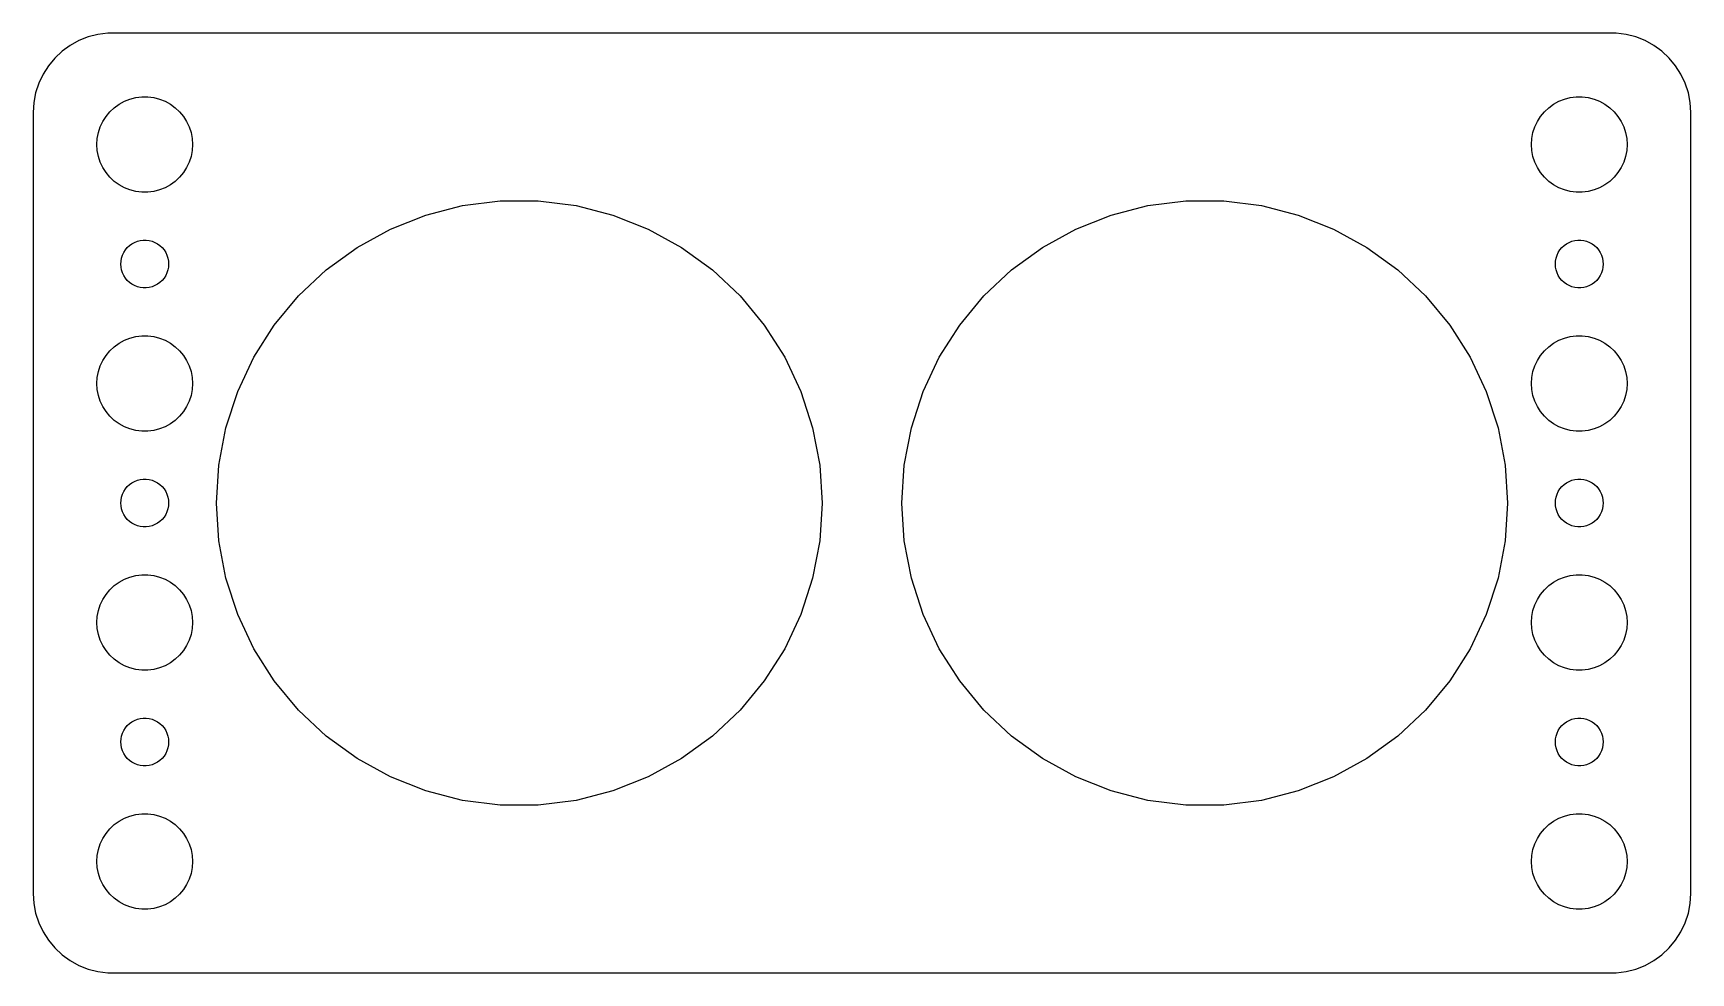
# Model space of a CAD drawing. Header units: metres. Extents: x -52 to 52, y -29 to 29.
import ezdxf

# ---------------------------------------------------------------- set-up
doc = ezdxf.new("R2010")
doc.units = ezdxf.units.M

msp = doc.modelspace()

# ---------------------------------------------------------------- linework, layer by layer
for p, q in [((-48.5451, 29.2553), (-49.1289, 29.0241)), ((-47.9369, 29.4114), (-48.5451, 29.2553)), ((-47.3139, 29.4901), (-47.9369, 29.4114)), ((47.3139, 29.4901), (-47.3139, 29.4901)), ((47.9369, 29.4114), (47.3139, 29.4901)), ((48.5451, 29.2553), (47.9369, 29.4114)), ((49.1289, 29.0241), (48.5451, 29.2553)), ((-50.1871, 28.3526), (-50.6448, 27.9227)), ((-49.6791, 28.7216), (-50.1871, 28.3526)), ((-49.1289, 29.0241), (-49.6791, 28.7216)), ((49.6791, 28.7216), (49.1289, 29.0241)), ((50.1871, 28.3526), (49.6791, 28.7216)), ((50.6448, 27.9227), (50.1871, 28.3526)), ((-51.0451, 27.4389), (-51.3815, 26.9088)), ((-50.6448, 27.9227), (-51.0451, 27.4389)), ((51.0451, 27.4389), (50.6448, 27.9227)), ((51.3815, 26.9088), (51.0451, 27.4389)), ((-51.6489, 26.3406), (-51.8429, 25.7434)), ((-51.3815, 26.9088), (-51.6489, 26.3406)), ((51.6489, 26.3406), (51.3815, 26.9088)), ((51.8429, 25.7434), (51.6489, 26.3406)), ((-51.9606, 25.1267), (-52, 24.5)), ((-51.8429, 25.7434), (-51.9606, 25.1267)), ((-46.9123, 24.8115), (-46.6075, 25.033)), ((-46.6075, 25.033), (-46.2773, 25.2145)), ((-46.2773, 25.2145), (-45.927, 25.3532)), ((-45.927, 25.3532), (-45.5621, 25.4469)), ((-45.5621, 25.4469), (-45.1884, 25.4941)), ((-45.1884, 25.4941), (-44.8116, 25.4941)), ((-44.8116, 25.4941), (-44.4379, 25.4469)), ((-44.4379, 25.4469), (-44.0729, 25.3532)), ((-44.0729, 25.3532), (-43.7227, 25.2145)), ((-43.7227, 25.2145), (-43.3925, 25.033)), ((-43.3925, 25.033), (-43.0877, 24.8115)), ((43.0877, 24.8115), (43.3925, 25.033)), ((43.3925, 25.033), (43.7227, 25.2145)), ((43.7227, 25.2145), (44.0729, 25.3532)), ((44.0729, 25.3532), (44.4379, 25.4469)), ((44.4379, 25.4469), (44.8116, 25.4941)), ((44.8116, 25.4941), (45.1884, 25.4941)), ((45.1884, 25.4941), (45.5621, 25.4469)), ((45.5621, 25.4469), (45.927, 25.3532)), ((45.927, 25.3532), (46.2773, 25.2145)), ((46.2773, 25.2145), (46.6075, 25.033)), ((46.6075, 25.033), (46.9123, 24.8115)), ((51.9606, 25.1267), (51.8429, 25.7434)), ((52, 24.5), (51.9606, 25.1267)), ((-52, 24.5), (-52, -24.5)), ((-47.7893, 23.6044), (-47.6289, 23.9453)), ((-47.6289, 23.9453), (-47.427, 24.2634)), ((-47.427, 24.2634), (-47.1869, 24.5536)), ((-47.1869, 24.5536), (-46.9123, 24.8115)), ((-43.0877, 24.8115), (-42.8131, 24.5536)), ((-42.8131, 24.5536), (-42.5729, 24.2634)), ((-42.5729, 24.2634), (-42.3711, 23.9453)), ((-42.3711, 23.9453), (-42.2107, 23.6044)), ((42.2107, 23.6044), (42.3711, 23.9453)), ((42.3711, 23.9453), (42.5729, 24.2634)), ((42.5729, 24.2634), (42.8131, 24.5536)), ((42.8131, 24.5536), (43.0877, 24.8115)), ((46.9123, 24.8115), (47.1869, 24.5536)), ((47.1869, 24.5536), (47.427, 24.2634)), ((47.427, 24.2634), (47.6289, 23.9453)), ((47.6289, 23.9453), (47.7893, 23.6044)), ((52, -24.5), (52, 24.5)), ((-47.9763, 22.876), (-47.9057, 23.2461)), ((-47.9057, 23.2461), (-47.7893, 23.6044)), ((-42.2107, 23.6044), (-42.0942, 23.2461)), ((-42.0942, 23.2461), (-42.0237, 22.876)), ((42.0237, 22.876), (42.0942, 23.2461)), ((42.0942, 23.2461), (42.2107, 23.6044)), ((47.7893, 23.6044), (47.9057, 23.2461)), ((47.9057, 23.2461), (47.9763, 22.876)), ((-48, 22.5), (-47.9763, 22.876)), ((-47.9763, 22.124), (-48, 22.5)), ((-47.9057, 21.7539), (-47.9763, 22.124)), ((-42.0237, 22.124), (-42.0942, 21.7539)), ((-42.0237, 22.876), (-42, 22.5)), ((-42, 22.5), (-42.0237, 22.124)), ((42, 22.5), (42.0237, 22.876)), ((42.0237, 22.124), (42, 22.5)), ((42.0942, 21.7539), (42.0237, 22.124)), ((47.9763, 22.124), (47.9057, 21.7539)), ((47.9763, 22.876), (48, 22.5)), ((48, 22.5), (47.9763, 22.124)), ((-47.7893, 21.3956), (-47.9057, 21.7539)), ((-47.6289, 21.0547), (-47.7893, 21.3956)), ((-47.427, 20.7366), (-47.6289, 21.0547)), ((-42.3711, 21.0547), (-42.5729, 20.7366)), ((-42.2107, 21.3956), (-42.3711, 21.0547)), ((-42.0942, 21.7539), (-42.2107, 21.3956)), ((42.2107, 21.3956), (42.0942, 21.7539)), ((42.3711, 21.0547), (42.2107, 21.3956)), ((42.5729, 20.7366), (42.3711, 21.0547)), ((47.6289, 21.0547), (47.427, 20.7366)), ((47.7893, 21.3956), (47.6289, 21.0547)), ((47.9057, 21.7539), (47.7893, 21.3956)), ((-47.1869, 20.4464), (-47.427, 20.7366)), ((-46.9123, 20.1884), (-47.1869, 20.4464)), ((-46.6075, 19.967), (-46.9123, 20.1884)), ((-46.2773, 19.7855), (-46.6075, 19.967)), ((-45.927, 19.6468), (-46.2773, 19.7855)), ((-43.7227, 19.7855), (-44.0729, 19.6468)), ((-43.3925, 19.967), (-43.7227, 19.7855)), ((-43.0877, 20.1884), (-43.3925, 19.967)), ((-42.8131, 20.4464), (-43.0877, 20.1884)), ((-42.5729, 20.7366), (-42.8131, 20.4464)), ((42.8131, 20.4464), (42.5729, 20.7366)), ((43.0877, 20.1884), (42.8131, 20.4464)), ((43.3925, 19.967), (43.0877, 20.1884)), ((43.7227, 19.7855), (43.3925, 19.967)), ((44.0729, 19.6468), (43.7227, 19.7855)), ((46.2773, 19.7855), (45.927, 19.6468)), ((46.6075, 19.967), (46.2773, 19.7855)), ((46.9123, 20.1884), (46.6075, 19.967)), ((47.1869, 20.4464), (46.9123, 20.1884)), ((47.427, 20.7366), (47.1869, 20.4464)), ((-45.5621, 19.5531), (-45.927, 19.6468)), ((-45.1884, 19.5059), (-45.5621, 19.5531)), ((-44.8116, 19.5059), (-45.1884, 19.5059)), ((-44.4379, 19.5531), (-44.8116, 19.5059)), ((-44.0729, 19.6468), (-44.4379, 19.5531)), ((-25.0602, 18.6635), (-22.693, 18.9625)), ((-22.693, 18.9625), (-20.307, 18.9625)), ((-20.307, 18.9625), (-17.9397, 18.6635)), ((17.9397, 18.6635), (20.307, 18.9625)), ((20.307, 18.9625), (22.693, 18.9625)), ((22.693, 18.9625), (25.0602, 18.6635)), ((44.4379, 19.5531), (44.0729, 19.6468)), ((44.8116, 19.5059), (44.4379, 19.5531)), ((45.1884, 19.5059), (44.8116, 19.5059)), ((45.5621, 19.5531), (45.1884, 19.5059)), ((45.927, 19.6468), (45.5621, 19.5531)), ((-29.5898, 17.1917), (-27.3713, 18.0701)), ((-27.3713, 18.0701), (-25.0602, 18.6635)), ((-17.9397, 18.6635), (-15.6287, 18.0701)), ((-15.6287, 18.0701), (-13.4102, 17.1917)), ((13.4102, 17.1917), (15.6287, 18.0701)), ((15.6287, 18.0701), (17.9397, 18.6635)), ((25.0602, 18.6635), (27.3713, 18.0701)), ((27.3713, 18.0701), (29.5898, 17.1917)), ((-31.6807, 16.0422), (-29.5898, 17.1917)), ((-13.4102, 17.1917), (-11.3193, 16.0422)), ((11.3193, 16.0422), (13.4102, 17.1917)), ((29.5898, 17.1917), (31.6807, 16.0422)), ((-46.3947, 15.5522), (-46.3145, 15.7226)), ((-46.3145, 15.7226), (-46.2135, 15.8817)), ((-46.2135, 15.8817), (-46.0934, 16.0268)), ((-46.0934, 16.0268), (-45.9561, 16.1558)), ((-45.9561, 16.1558), (-45.8037, 16.2665)), ((-45.8037, 16.2665), (-45.6387, 16.3572)), ((-45.6387, 16.3572), (-45.4635, 16.4266)), ((-45.4635, 16.4266), (-45.2811, 16.4734)), ((-45.2811, 16.4734), (-45.0942, 16.497)), ((-45.0942, 16.497), (-44.9058, 16.497)), ((-44.9058, 16.497), (-44.7189, 16.4734)), ((-44.7189, 16.4734), (-44.5365, 16.4266)), ((-44.5365, 16.4266), (-44.3613, 16.3572)), ((-44.3613, 16.3572), (-44.1963, 16.2665)), ((-44.1963, 16.2665), (-44.0439, 16.1558)), ((-44.0439, 16.1558), (-43.9065, 16.0268)), ((-43.9065, 16.0268), (-43.7865, 15.8817)), ((-43.7865, 15.8817), (-43.6855, 15.7226)), ((-43.6855, 15.7226), (-43.6053, 15.5522)), ((-33.6111, 14.6397), (-31.6807, 16.0422)), ((-11.3193, 16.0422), (-9.38893, 14.6397)), ((9.38893, 14.6397), (11.3193, 16.0422)), ((31.6807, 16.0422), (33.6111, 14.6397)), ((43.6053, 15.5522), (43.6855, 15.7226)), ((43.6855, 15.7226), (43.7865, 15.8817)), ((43.7865, 15.8817), (43.9065, 16.0268)), ((43.9065, 16.0268), (44.0439, 16.1558)), ((44.0439, 16.1558), (44.1963, 16.2665)), ((44.1963, 16.2665), (44.3613, 16.3572)), ((44.3613, 16.3572), (44.5365, 16.4266)), ((44.5365, 16.4266), (44.7189, 16.4734)), ((44.7189, 16.4734), (44.9058, 16.497)), ((44.9058, 16.497), (45.0942, 16.497)), ((45.0942, 16.497), (45.2811, 16.4734)), ((45.2811, 16.4734), (45.4635, 16.4266)), ((45.4635, 16.4266), (45.6387, 16.3572)), ((45.6387, 16.3572), (45.8037, 16.2665)), ((45.8037, 16.2665), (45.9561, 16.1558)), ((45.9561, 16.1558), (46.0934, 16.0268)), ((46.0934, 16.0268), (46.2135, 15.8817)), ((46.2135, 15.8817), (46.3145, 15.7226)), ((46.3145, 15.7226), (46.3947, 15.5522)), ((-46.5, 15), (-46.4882, 15.188)), ((-46.4882, 14.812), (-46.5, 15)), ((-46.4882, 15.188), (-46.4529, 15.373)), ((-46.4529, 14.627), (-46.4882, 14.812)), ((-46.4529, 15.373), (-46.3947, 15.5522)), ((-46.3947, 14.4478), (-46.4529, 14.627)), ((-43.6053, 15.5522), (-43.5471, 15.373)), ((-43.5471, 14.627), (-43.6053, 14.4478)), ((-43.5471, 15.373), (-43.5118, 15.188)), ((-43.5118, 14.812), (-43.5471, 14.627)), ((-43.5118, 15.188), (-43.5, 15)), ((-43.5, 15), (-43.5118, 14.812)), ((-35.3504, 13.0064), (-33.6111, 14.6397)), ((-9.38893, 14.6397), (-7.64958, 13.0064)), ((7.64958, 13.0064), (9.38893, 14.6397)), ((33.6111, 14.6397), (35.3504, 13.0064)), ((43.5, 15), (43.5118, 15.188)), ((43.5118, 14.812), (43.5, 15)), ((43.5118, 15.188), (43.5471, 15.373)), ((43.5471, 14.627), (43.5118, 14.812)), ((43.5471, 15.373), (43.6053, 15.5522)), ((43.6053, 14.4478), (43.5471, 14.627)), ((46.3947, 15.5522), (46.4529, 15.373)), ((46.4529, 14.627), (46.3947, 14.4478)), ((46.4529, 15.373), (46.4882, 15.188)), ((46.4882, 14.812), (46.4529, 14.627)), ((46.4882, 15.188), (46.5, 15)), ((46.5, 15), (46.4882, 14.812)), ((-46.3145, 14.2774), (-46.3947, 14.4478)), ((-46.2135, 14.1183), (-46.3145, 14.2774)), ((-46.0934, 13.9732), (-46.2135, 14.1183)), ((-45.9561, 13.8442), (-46.0934, 13.9732)), ((-45.8037, 13.7335), (-45.9561, 13.8442)), ((-45.6387, 13.6427), (-45.8037, 13.7335)), ((-45.4635, 13.5734), (-45.6387, 13.6427)), ((-45.2811, 13.5266), (-45.4635, 13.5734)), ((-45.0942, 13.5029), (-45.2811, 13.5266)), ((-44.7189, 13.5266), (-44.9058, 13.5029)), ((-44.5365, 13.5734), (-44.7189, 13.5266)), ((-44.3613, 13.6427), (-44.5365, 13.5734)), ((-44.1963, 13.7335), (-44.3613, 13.6427)), ((-44.0439, 13.8442), (-44.1963, 13.7335)), ((-43.9065, 13.9732), (-44.0439, 13.8442)), ((-43.7865, 14.1183), (-43.9065, 13.9732)), ((-43.6855, 14.2774), (-43.7865, 14.1183)), ((-43.6053, 14.4478), (-43.6855, 14.2774)), ((43.6855, 14.2774), (43.6053, 14.4478)), ((43.7865, 14.1183), (43.6855, 14.2774)), ((43.9065, 13.9732), (43.7865, 14.1183)), ((44.0439, 13.8442), (43.9065, 13.9732)), ((44.1963, 13.7335), (44.0439, 13.8442)), ((44.3613, 13.6427), (44.1963, 13.7335)), ((44.5365, 13.5734), (44.3613, 13.6427)), ((44.7189, 13.5266), (44.5365, 13.5734)), ((44.9058, 13.5029), (44.7189, 13.5266)), ((45.2811, 13.5266), (45.0942, 13.5029)), ((45.4635, 13.5734), (45.2811, 13.5266)), ((45.6387, 13.6427), (45.4635, 13.5734)), ((45.8037, 13.7335), (45.6387, 13.6427)), ((45.9561, 13.8442), (45.8037, 13.7335)), ((46.0934, 13.9732), (45.9561, 13.8442)), ((46.2135, 14.1183), (46.0934, 13.9732)), ((46.3145, 14.2774), (46.2135, 14.1183)), ((46.3947, 14.4478), (46.3145, 14.2774)), ((-44.9058, 13.5029), (-45.0942, 13.5029)), ((-36.8713, 11.1679), (-35.3504, 13.0064)), ((-7.64958, 13.0064), (-6.12866, 11.1679)), ((6.12866, 11.1679), (7.64958, 13.0064)), ((35.3504, 13.0064), (36.8713, 11.1679)), ((45.0942, 13.5029), (44.9058, 13.5029)), ((-45.927, 10.3532), (-45.5621, 10.4469)), ((-45.5621, 10.4469), (-45.1884, 10.4941)), ((-45.1884, 10.4941), (-44.8116, 10.4941)), ((-44.8116, 10.4941), (-44.4379, 10.4469)), ((-44.4379, 10.4469), (-44.0729, 10.3532)), ((-38.1498, 9.15331), (-36.8713, 11.1679)), ((-6.12866, 11.1679), (-4.85016, 9.15331)), ((4.85016, 9.15331), (6.12866, 11.1679)), ((36.8713, 11.1679), (38.1498, 9.15331)), ((44.0729, 10.3532), (44.4379, 10.4469)), ((44.4379, 10.4469), (44.8116, 10.4941)), ((44.8116, 10.4941), (45.1884, 10.4941)), ((45.1884, 10.4941), (45.5621, 10.4469)), ((45.5621, 10.4469), (45.927, 10.3532)), ((-47.427, 9.26335), (-47.1869, 9.55363)), ((-47.1869, 9.55363), (-46.9123, 9.81154)), ((-46.9123, 9.81154), (-46.6075, 10.033)), ((-46.6075, 10.033), (-46.2773, 10.2145)), ((-46.2773, 10.2145), (-45.927, 10.3532)), ((-44.0729, 10.3532), (-43.7227, 10.2145)), ((-43.7227, 10.2145), (-43.3925, 10.033)), ((-43.3925, 10.033), (-43.0877, 9.81154)), ((-43.0877, 9.81154), (-42.8131, 9.55363)), ((-42.8131, 9.55363), (-42.5729, 9.26335)), ((42.5729, 9.26335), (42.8131, 9.55363)), ((42.8131, 9.55363), (43.0877, 9.81154)), ((43.0877, 9.81154), (43.3925, 10.033)), ((43.3925, 10.033), (43.7227, 10.2145)), ((43.7227, 10.2145), (44.0729, 10.3532)), ((45.927, 10.3532), (46.2773, 10.2145)), ((46.2773, 10.2145), (46.6075, 10.033)), ((46.6075, 10.033), (46.9123, 9.81154)), ((46.9123, 9.81154), (47.1869, 9.55363)), ((47.1869, 9.55363), (47.427, 9.26335)), ((-47.9057, 8.24606), (-47.7893, 8.60437)), ((-47.7893, 8.60437), (-47.6289, 8.94525)), ((-47.6289, 8.94525), (-47.427, 9.26335)), ((-42.5729, 9.26335), (-42.3711, 8.94525)), ((-42.3711, 8.94525), (-42.2107, 8.60437)), ((-42.2107, 8.60437), (-42.0942, 8.24606)), ((-39.1657, 6.99435), (-38.1498, 9.15331)), ((-4.85016, 9.15331), (-3.83424, 6.99435)), ((3.83424, 6.99435), (4.85016, 9.15331)), ((38.1498, 9.15331), (39.1657, 6.99435)), ((42.0942, 8.24606), (42.2107, 8.60437)), ((42.2107, 8.60437), (42.3711, 8.94525)), ((42.3711, 8.94525), (42.5729, 9.26335)), ((47.427, 9.26335), (47.6289, 8.94525)), ((47.6289, 8.94525), (47.7893, 8.60437)), ((47.7893, 8.60437), (47.9057, 8.24606)), ((-48, 7.5), (-47.9763, 7.87599)), ((-47.9763, 7.12399), (-48, 7.5)), ((-47.9763, 7.87599), (-47.9057, 8.24606)), ((-42.0942, 8.24606), (-42.0237, 7.87599)), ((-42.0237, 7.87599), (-42, 7.5)), ((-42, 7.5), (-42.0237, 7.12399)), ((42, 7.5), (42.0237, 7.87599)), ((42.0237, 7.12399), (42, 7.5)), ((42.0237, 7.87599), (42.0942, 8.24606)), ((47.9057, 8.24606), (47.9763, 7.87599)), ((47.9763, 7.87599), (48, 7.5)), ((48, 7.5), (47.9763, 7.12399)), ((-47.9057, 6.75392), (-47.9763, 7.12399)), ((-47.7893, 6.39561), (-47.9057, 6.75392)), ((-47.6289, 6.05473), (-47.7893, 6.39561)), ((-42.2107, 6.39561), (-42.3711, 6.05473)), ((-42.0942, 6.75392), (-42.2107, 6.39561)), ((-42.0237, 7.12399), (-42.0942, 6.75392)), ((-39.9031, 4.7251), (-39.1657, 6.99435)), ((-3.83424, 6.99435), (-3.09691, 4.7251)), ((3.09691, 4.7251), (3.83424, 6.99435)), ((39.1657, 6.99435), (39.9031, 4.7251)), ((42.0942, 6.75392), (42.0237, 7.12399)), ((42.2107, 6.39561), (42.0942, 6.75392)), ((42.3711, 6.05473), (42.2107, 6.39561)), ((47.7893, 6.39561), (47.6289, 6.05473)), ((47.9057, 6.75392), (47.7893, 6.39561)), ((47.9763, 7.12399), (47.9057, 6.75392)), ((-47.427, 5.73663), (-47.6289, 6.05473)), ((-47.1869, 5.44635), (-47.427, 5.73663)), ((-46.9123, 5.18845), (-47.1869, 5.44635)), ((-42.8131, 5.44635), (-43.0877, 5.18845)), ((-42.5729, 5.73663), (-42.8131, 5.44635)), ((-42.3711, 6.05473), (-42.5729, 5.73663)), ((42.5729, 5.73663), (42.3711, 6.05473)), ((42.8131, 5.44635), (42.5729, 5.73663)), ((43.0877, 5.18845), (42.8131, 5.44635)), ((47.1869, 5.44635), (46.9123, 5.18845)), ((47.427, 5.73663), (47.1869, 5.44635)), ((47.6289, 6.05473), (47.427, 5.73663)), ((-46.6075, 4.96701), (-46.9123, 5.18845)), ((-46.2773, 4.78551), (-46.6075, 4.96701)), ((-45.927, 4.64682), (-46.2773, 4.78551)), ((-45.5621, 4.55313), (-45.927, 4.64682)), ((-45.1884, 4.50591), (-45.5621, 4.55313)), ((-44.8116, 4.50591), (-45.1884, 4.50591)), ((-44.4379, 4.55313), (-44.8116, 4.50591)), ((-44.0729, 4.64682), (-44.4379, 4.55313)), ((-43.7227, 4.78551), (-44.0729, 4.64682)), ((-43.3925, 4.96701), (-43.7227, 4.78551)), ((-43.0877, 5.18845), (-43.3925, 4.96701)), ((-40.3502, 2.38132), (-39.9031, 4.7251)), ((-3.09691, 4.7251), (-2.64981, 2.38132)), ((2.64981, 2.38132), (3.09691, 4.7251)), ((39.9031, 4.7251), (40.3502, 2.38132)), ((43.3925, 4.96701), (43.0877, 5.18845)), ((43.7227, 4.78551), (43.3925, 4.96701)), ((44.0729, 4.64682), (43.7227, 4.78551)), ((44.4379, 4.55313), (44.0729, 4.64682)), ((44.8116, 4.50591), (44.4379, 4.55313)), ((45.1884, 4.50591), (44.8116, 4.50591)), ((45.5621, 4.55313), (45.1884, 4.50591)), ((45.927, 4.64682), (45.5621, 4.55313)), ((46.2773, 4.78551), (45.927, 4.64682)), ((46.6075, 4.96701), (46.2773, 4.78551)), ((46.9123, 5.18845), (46.6075, 4.96701)), ((-40.5, 0), (-40.3502, 2.38132)), ((-2.64981, 2.38132), (-2.5, 0)), ((2.5, 0), (2.64981, 2.38132)), ((40.3502, 2.38132), (40.5, 0)), ((-46.0934, 1.02681), (-45.9561, 1.15576)), ((-45.9561, 1.15576), (-45.8037, 1.26648)), ((-45.8037, 1.26648), (-45.6387, 1.35724)), ((-45.6387, 1.35724), (-45.4635, 1.42657)), ((-45.4635, 1.42657), (-45.2811, 1.47342)), ((-45.2811, 1.47342), (-45.0942, 1.49704)), ((-45.0942, 1.49704), (-44.9058, 1.49704)), ((-44.9058, 1.49704), (-44.7189, 1.47342)), ((-44.7189, 1.47342), (-44.5365, 1.42657)), ((-44.5365, 1.42657), (-44.3613, 1.35724)), ((-44.3613, 1.35724), (-44.1963, 1.26648)), ((-44.1963, 1.26648), (-44.0439, 1.15576)), ((-44.0439, 1.15576), (-43.9065, 1.02681)), ((43.9065, 1.02681), (44.0439, 1.15576)), ((44.0439, 1.15576), (44.1963, 1.26648)), ((44.1963, 1.26648), (44.3613, 1.35724)), ((44.3613, 1.35724), (44.5365, 1.42657)), ((44.5365, 1.42657), (44.7189, 1.47342)), ((44.7189, 1.47342), (44.9058, 1.49704)), ((44.9058, 1.49704), (45.0942, 1.49704)), ((45.0942, 1.49704), (45.2811, 1.47342)), ((45.2811, 1.47342), (45.4635, 1.42657)), ((45.4635, 1.42657), (45.6387, 1.35724)), ((45.6387, 1.35724), (45.8037, 1.26648)), ((45.8037, 1.26648), (45.9561, 1.15576)), ((45.9561, 1.15576), (46.0934, 1.02681)), ((-46.5, 0), (-46.4882, 0.187988)), ((-46.4882, -0.187988), (-46.5, 0)), ((-46.4882, 0.187988), (-46.4529, 0.373032)), ((-46.4529, 0.373032), (-46.3947, 0.552185)), ((-46.3947, 0.552185), (-46.3145, 0.722626)), ((-46.3145, 0.722626), (-46.2135, 0.881668)), ((-46.2135, 0.881668), (-46.0934, 1.02681)), ((-43.9065, 1.02681), (-43.7865, 0.881668)), ((-43.7865, 0.881668), (-43.6855, 0.722626)), ((-43.6855, 0.722626), (-43.6053, 0.552185)), ((-43.6053, 0.552185), (-43.5471, 0.373032)), ((-43.5471, 0.373032), (-43.5118, 0.187988)), ((-43.5118, 0.187988), (-43.5, 0)), ((-43.5, 0), (-43.5118, -0.187988)), ((-40.3502, -2.38132), (-40.5, 0)), ((-2.5, 0), (-2.64981, -2.38132)), ((2.64981, -2.38132), (2.5, 0)), ((40.5, 0), (40.3502, -2.38132)), ((43.5, 0), (43.5118, 0.187988)), ((43.5118, -0.187988), (43.5, 0)), ((43.5118, 0.187988), (43.5471, 0.373032)), ((43.5471, 0.373032), (43.6053, 0.552185)), ((43.6053, 0.552185), (43.6855, 0.722626)), ((43.6855, 0.722626), (43.7865, 0.881668)), ((43.7865, 0.881668), (43.9065, 1.02681)), ((46.0934, 1.02681), (46.2135, 0.881668)), ((46.2135, 0.881668), (46.3145, 0.722626)), ((46.3145, 0.722626), (46.3947, 0.552185)), ((46.3947, 0.552185), (46.4529, 0.373032)), ((46.4529, 0.373032), (46.4882, 0.187988)), ((46.4882, 0.187988), (46.5, 0)), ((46.5, 0), (46.4882, -0.187988)), ((-46.4529, -0.373032), (-46.4882, -0.187988)), ((-46.3947, -0.552185), (-46.4529, -0.373032)), ((-46.3145, -0.722626), (-46.3947, -0.552185)), ((-46.2135, -0.881668), (-46.3145, -0.722626)), ((-46.0934, -1.02681), (-46.2135, -0.881668)), ((-45.9561, -1.15576), (-46.0934, -1.02681)), ((-43.9065, -1.02681), (-44.0439, -1.15576)), ((-43.7865, -0.881668), (-43.9065, -1.02681)), ((-43.6855, -0.722626), (-43.7865, -0.881668)), ((-43.6053, -0.552185), (-43.6855, -0.722626)), ((-43.5471, -0.373032), (-43.6053, -0.552185)), ((-43.5118, -0.187988), (-43.5471, -0.373032)), ((43.5471, -0.373032), (43.5118, -0.187988)), ((43.6053, -0.552185), (43.5471, -0.373032)), ((43.6855, -0.722626), (43.6053, -0.552185)), ((43.7865, -0.881668), (43.6855, -0.722626)), ((43.9065, -1.02681), (43.7865, -0.881668)), ((44.0439, -1.15576), (43.9065, -1.02681)), ((46.0934, -1.02681), (45.9561, -1.15576)), ((46.2135, -0.881668), (46.0934, -1.02681)), ((46.3145, -0.722626), (46.2135, -0.881668)), ((46.3947, -0.552185), (46.3145, -0.722626)), ((46.4529, -0.373032), (46.3947, -0.552185)), ((46.4882, -0.187988), (46.4529, -0.373032)), ((-45.8037, -1.26648), (-45.9561, -1.15576)), ((-45.6387, -1.35724), (-45.8037, -1.26648)), ((-45.4635, -1.42657), (-45.6387, -1.35724)), ((-45.2811, -1.47342), (-45.4635, -1.42657)), ((-45.0942, -1.49704), (-45.2811, -1.47342)), ((-44.9058, -1.49704), (-45.0942, -1.49704)), ((-44.7189, -1.47342), (-44.9058, -1.49704)), ((-44.5365, -1.42657), (-44.7189, -1.47342)), ((-44.3613, -1.35724), (-44.5365, -1.42657)), ((-44.1963, -1.26648), (-44.3613, -1.35724)), ((-44.0439, -1.15576), (-44.1963, -1.26648)), ((44.1963, -1.26648), (44.0439, -1.15576)), ((44.3613, -1.35724), (44.1963, -1.26648)), ((44.5365, -1.42657), (44.3613, -1.35724)), ((44.7189, -1.47342), (44.5365, -1.42657)), ((44.9058, -1.49704), (44.7189, -1.47342)), ((45.0942, -1.49704), (44.9058, -1.49704)), ((45.2811, -1.47342), (45.0942, -1.49704)), ((45.4635, -1.42657), (45.2811, -1.47342)), ((45.6387, -1.35724), (45.4635, -1.42657)), ((45.8037, -1.26648), (45.6387, -1.35724)), ((45.9561, -1.15576), (45.8037, -1.26648)), ((-39.9031, -4.7251), (-40.3502, -2.38132)), ((-2.64981, -2.38132), (-3.09691, -4.7251)), ((3.09691, -4.7251), (2.64981, -2.38132)), ((40.3502, -2.38132), (39.9031, -4.7251)), ((-47.1869, -5.44635), (-46.9123, -5.18845)), ((-46.9123, -5.18845), (-46.6075, -4.96701)), ((-46.6075, -4.96701), (-46.2773, -4.78551)), ((-46.2773, -4.78551), (-45.927, -4.64682)), ((-45.927, -4.64682), (-45.5621, -4.55313)), ((-45.5621, -4.55313), (-45.1884, -4.50591)), ((-45.1884, -4.50591), (-44.8116, -4.50591)), ((-44.8116, -4.50591), (-44.4379, -4.55313)), ((-44.4379, -4.55313), (-44.0729, -4.64682)), ((-44.0729, -4.64682), (-43.7227, -4.78551)), ((-43.7227, -4.78551), (-43.3925, -4.96701)), ((-43.3925, -4.96701), (-43.0877, -5.18845)), ((-43.0877, -5.18845), (-42.8131, -5.44635)), ((-39.1657, -6.99435), (-39.9031, -4.7251)), ((-3.09691, -4.7251), (-3.83424, -6.99435)), ((3.83424, -6.99435), (3.09691, -4.7251)), ((39.9031, -4.7251), (39.1657, -6.99435)), ((42.8131, -5.44635), (43.0877, -5.18845)), ((43.0877, -5.18845), (43.3925, -4.96701)), ((43.3925, -4.96701), (43.7227, -4.78551)), ((43.7227, -4.78551), (44.0729, -4.64682)), ((44.0729, -4.64682), (44.4379, -4.55313)), ((44.4379, -4.55313), (44.8116, -4.50591)), ((44.8116, -4.50591), (45.1884, -4.50591)), ((45.1884, -4.50591), (45.5621, -4.55313)), ((45.5621, -4.55313), (45.927, -4.64682)), ((45.927, -4.64682), (46.2773, -4.78551)), ((46.2773, -4.78551), (46.6075, -4.96701)), ((46.6075, -4.96701), (46.9123, -5.18845)), ((46.9123, -5.18845), (47.1869, -5.44635)), ((-47.7893, -6.39561), (-47.6289, -6.05473)), ((-47.6289, -6.05473), (-47.427, -5.73663)), ((-47.427, -5.73663), (-47.1869, -5.44635)), ((-42.8131, -5.44635), (-42.5729, -5.73663)), ((-42.5729, -5.73663), (-42.3711, -6.05473)), ((-42.3711, -6.05473), (-42.2107, -6.39561)), ((42.2107, -6.39561), (42.3711, -6.05473)), ((42.3711, -6.05473), (42.5729, -5.73663)), ((42.5729, -5.73663), (42.8131, -5.44635)), ((47.1869, -5.44635), (47.427, -5.73663)), ((47.427, -5.73663), (47.6289, -6.05473)), ((47.6289, -6.05473), (47.7893, -6.39561)), ((-48, -7.5), (-47.9763, -7.12399)), ((-47.9763, -7.12399), (-47.9057, -6.75392)), ((-47.9057, -6.75392), (-47.7893, -6.39561)), ((-42.2107, -6.39561), (-42.0942, -6.75392)), ((-42.0942, -6.75392), (-42.0237, -7.12399)), ((-42.0237, -7.12399), (-42, -7.5)), ((-38.1498, -9.15331), (-39.1657, -6.99435)), ((-3.83424, -6.99435), (-4.85016, -9.15331)), ((4.85016, -9.15331), (3.83424, -6.99435)), ((39.1657, -6.99435), (38.1498, -9.15331)), ((42, -7.5), (42.0237, -7.12399)), ((42.0237, -7.12399), (42.0942, -6.75392)), ((42.0942, -6.75392), (42.2107, -6.39561)), ((47.7893, -6.39561), (47.9057, -6.75392)), ((47.9057, -6.75392), (47.9763, -7.12399)), ((47.9763, -7.12399), (48, -7.5)), ((-47.9763, -7.87599), (-48, -7.5)), ((-47.9057, -8.24606), (-47.9763, -7.87599)), ((-47.7893, -8.60437), (-47.9057, -8.24606)), ((-42.0942, -8.24606), (-42.2107, -8.60437)), ((-42.0237, -7.87599), (-42.0942, -8.24606)), ((-42, -7.5), (-42.0237, -7.87599)), ((42.0237, -7.87599), (42, -7.5)), ((42.0942, -8.24606), (42.0237, -7.87599)), ((42.2107, -8.60437), (42.0942, -8.24606)), ((47.9057, -8.24606), (47.7893, -8.60437)), ((47.9763, -7.87599), (47.9057, -8.24606)), ((48, -7.5), (47.9763, -7.87599)), ((-47.6289, -8.94525), (-47.7893, -8.60437)), ((-47.427, -9.26335), (-47.6289, -8.94525)), ((-47.1869, -9.55363), (-47.427, -9.26335)), ((-42.5729, -9.26335), (-42.8131, -9.55363)), ((-42.3711, -8.94525), (-42.5729, -9.26335)), ((-42.2107, -8.60437), (-42.3711, -8.94525)), ((-36.8713, -11.1679), (-38.1498, -9.15331)), ((-4.85016, -9.15331), (-6.12866, -11.1679)), ((6.12866, -11.1679), (4.85016, -9.15331)), ((38.1498, -9.15331), (36.8713, -11.1679)), ((42.3711, -8.94525), (42.2107, -8.60437)), ((42.5729, -9.26335), (42.3711, -8.94525)), ((42.8131, -9.55363), (42.5729, -9.26335)), ((47.427, -9.26335), (47.1869, -9.55363)), ((47.6289, -8.94525), (47.427, -9.26335)), ((47.7893, -8.60437), (47.6289, -8.94525)), ((-46.9123, -9.81154), (-47.1869, -9.55363)), ((-46.6075, -10.033), (-46.9123, -9.81154)), ((-46.2773, -10.2145), (-46.6075, -10.033)), ((-45.927, -10.3532), (-46.2773, -10.2145)), ((-45.5621, -10.4469), (-45.927, -10.3532)), ((-44.0729, -10.3532), (-44.4379, -10.4469)), ((-43.7227, -10.2145), (-44.0729, -10.3532)), ((-43.3925, -10.033), (-43.7227, -10.2145)), ((-43.0877, -9.81154), (-43.3925, -10.033)), ((-42.8131, -9.55363), (-43.0877, -9.81154)), ((43.0877, -9.81154), (42.8131, -9.55363)), ((43.3925, -10.033), (43.0877, -9.81154)), ((43.7227, -10.2145), (43.3925, -10.033)), ((44.0729, -10.3532), (43.7227, -10.2145)), ((44.4379, -10.4469), (44.0729, -10.3532)), ((45.927, -10.3532), (45.5621, -10.4469)), ((46.2773, -10.2145), (45.927, -10.3532)), ((46.6075, -10.033), (46.2773, -10.2145)), ((46.9123, -9.81154), (46.6075, -10.033)), ((47.1869, -9.55363), (46.9123, -9.81154)), ((-45.1884, -10.4941), (-45.5621, -10.4469)), ((-44.8116, -10.4941), (-45.1884, -10.4941)), ((-44.4379, -10.4469), (-44.8116, -10.4941)), ((-35.3504, -13.0064), (-36.8713, -11.1679)), ((-6.12866, -11.1679), (-7.64958, -13.0064)), ((7.64958, -13.0064), (6.12866, -11.1679)), ((36.8713, -11.1679), (35.3504, -13.0064)), ((44.8116, -10.4941), (44.4379, -10.4469)), ((45.1884, -10.4941), (44.8116, -10.4941)), ((45.5621, -10.4469), (45.1884, -10.4941)), ((-45.2811, -13.5266), (-45.0942, -13.5029)), ((-45.0942, -13.5029), (-44.9058, -13.5029)), ((-44.9058, -13.5029), (-44.7189, -13.5266)), ((-33.6111, -14.6397), (-35.3504, -13.0064)), ((-7.64958, -13.0064), (-9.38893, -14.6397)), ((9.38893, -14.6397), (7.64958, -13.0064)), ((35.3504, -13.0064), (33.6111, -14.6397)), ((44.7189, -13.5266), (44.9058, -13.5029)), ((44.9058, -13.5029), (45.0942, -13.5029)), ((45.0942, -13.5029), (45.2811, -13.5266)), ((-46.4529, -14.627), (-46.3947, -14.4478)), ((-46.3947, -14.4478), (-46.3145, -14.2774)), ((-46.3145, -14.2774), (-46.2135, -14.1183)), ((-46.2135, -14.1183), (-46.0934, -13.9732)), ((-46.0934, -13.9732), (-45.9561, -13.8442)), ((-45.9561, -13.8442), (-45.8037, -13.7335)), ((-45.8037, -13.7335), (-45.6387, -13.6427)), ((-45.6387, -13.6427), (-45.4635, -13.5734)), ((-45.4635, -13.5734), (-45.2811, -13.5266)), ((-44.7189, -13.5266), (-44.5365, -13.5734)), ((-44.5365, -13.5734), (-44.3613, -13.6427)), ((-44.3613, -13.6427), (-44.1963, -13.7335)), ((-44.1963, -13.7335), (-44.0439, -13.8442)), ((-44.0439, -13.8442), (-43.9065, -13.9732)), ((-43.9065, -13.9732), (-43.7865, -14.1183)), ((-43.7865, -14.1183), (-43.6855, -14.2774)), ((-43.6855, -14.2774), (-43.6053, -14.4478)), ((-43.6053, -14.4478), (-43.5471, -14.627)), ((43.5471, -14.627), (43.6053, -14.4478)), ((43.6053, -14.4478), (43.6855, -14.2774)), ((43.6855, -14.2774), (43.7865, -14.1183)), ((43.7865, -14.1183), (43.9065, -13.9732)), ((43.9065, -13.9732), (44.0439, -13.8442)), ((44.0439, -13.8442), (44.1963, -13.7335)), ((44.1963, -13.7335), (44.3613, -13.6427)), ((44.3613, -13.6427), (44.5365, -13.5734)), ((44.5365, -13.5734), (44.7189, -13.5266)), ((45.2811, -13.5266), (45.4635, -13.5734)), ((45.4635, -13.5734), (45.6387, -13.6427)), ((45.6387, -13.6427), (45.8037, -13.7335)), ((45.8037, -13.7335), (45.9561, -13.8442)), ((45.9561, -13.8442), (46.0934, -13.9732)), ((46.0934, -13.9732), (46.2135, -14.1183)), ((46.2135, -14.1183), (46.3145, -14.2774)), ((46.3145, -14.2774), (46.3947, -14.4478)), ((46.3947, -14.4478), (46.4529, -14.627)), ((-46.5, -15), (-46.4882, -14.812)), ((-46.4882, -15.188), (-46.5, -15)), ((-46.4882, -14.812), (-46.4529, -14.627)), ((-46.4529, -15.373), (-46.4882, -15.188)), ((-46.3947, -15.5522), (-46.4529, -15.373)), ((-46.3145, -15.7226), (-46.3947, -15.5522)), ((-43.6053, -15.5522), (-43.6855, -15.7226)), ((-43.5471, -15.373), (-43.6053, -15.5522)), ((-43.5471, -14.627), (-43.5118, -14.812)), ((-43.5118, -15.188), (-43.5471, -15.373)), ((-43.5118, -14.812), (-43.5, -15)), ((-43.5, -15), (-43.5118, -15.188)), ((-31.6807, -16.0422), (-33.6111, -14.6397)), ((-9.38893, -14.6397), (-11.3193, -16.0422)), ((11.3193, -16.0422), (9.38893, -14.6397)), ((33.6111, -14.6397), (31.6807, -16.0422)), ((43.5, -15), (43.5118, -14.812)), ((43.5118, -15.188), (43.5, -15)), ((43.5118, -14.812), (43.5471, -14.627)), ((43.5471, -15.373), (43.5118, -15.188)), ((43.6053, -15.5522), (43.5471, -15.373)), ((43.6855, -15.7226), (43.6053, -15.5522)), ((46.3947, -15.5522), (46.3145, -15.7226)), ((46.4529, -15.373), (46.3947, -15.5522)), ((46.4529, -14.627), (46.4882, -14.812)), ((46.4882, -15.188), (46.4529, -15.373)), ((46.4882, -14.812), (46.5, -15)), ((46.5, -15), (46.4882, -15.188)), ((-46.2135, -15.8817), (-46.3145, -15.7226)), ((-46.0934, -16.0268), (-46.2135, -15.8817)), ((-45.9561, -16.1558), (-46.0934, -16.0268)), ((-45.8037, -16.2665), (-45.9561, -16.1558)), ((-45.6387, -16.3572), (-45.8037, -16.2665)), ((-45.4635, -16.4266), (-45.6387, -16.3572)), ((-45.2811, -16.4734), (-45.4635, -16.4266)), ((-45.0942, -16.497), (-45.2811, -16.4734)), ((-44.9058, -16.497), (-45.0942, -16.497)), ((-44.7189, -16.4734), (-44.9058, -16.497)), ((-44.5365, -16.4266), (-44.7189, -16.4734)), ((-44.3613, -16.3572), (-44.5365, -16.4266)), ((-44.1963, -16.2665), (-44.3613, -16.3572)), ((-44.0439, -16.1558), (-44.1963, -16.2665)), ((-43.9065, -16.0268), (-44.0439, -16.1558)), ((-43.7865, -15.8817), (-43.9065, -16.0268)), ((-43.6855, -15.7226), (-43.7865, -15.8817)), ((-29.5898, -17.1917), (-31.6807, -16.0422)), ((-11.3193, -16.0422), (-13.4102, -17.1917)), ((13.4102, -17.1917), (11.3193, -16.0422)), ((31.6807, -16.0422), (29.5898, -17.1917)), ((43.7865, -15.8817), (43.6855, -15.7226)), ((43.9065, -16.0268), (43.7865, -15.8817)), ((44.0439, -16.1558), (43.9065, -16.0268)), ((44.1963, -16.2665), (44.0439, -16.1558)), ((44.3613, -16.3572), (44.1963, -16.2665)), ((44.5365, -16.4266), (44.3613, -16.3572)), ((44.7189, -16.4734), (44.5365, -16.4266)), ((44.9058, -16.497), (44.7189, -16.4734)), ((45.0942, -16.497), (44.9058, -16.497)), ((45.2811, -16.4734), (45.0942, -16.497)), ((45.4635, -16.4266), (45.2811, -16.4734)), ((45.6387, -16.3572), (45.4635, -16.4266)), ((45.8037, -16.2665), (45.6387, -16.3572)), ((45.9561, -16.1558), (45.8037, -16.2665)), ((46.0934, -16.0268), (45.9561, -16.1558)), ((46.2135, -15.8817), (46.0934, -16.0268)), ((46.3145, -15.7226), (46.2135, -15.8817)), ((-27.3713, -18.0701), (-29.5898, -17.1917)), ((-13.4102, -17.1917), (-15.6287, -18.0701)), ((15.6287, -18.0701), (13.4102, -17.1917)), ((29.5898, -17.1917), (27.3713, -18.0701)), ((-25.0602, -18.6635), (-27.3713, -18.0701)), ((-22.693, -18.9625), (-25.0602, -18.6635)), ((-17.9397, -18.6635), (-20.307, -18.9625)), ((-15.6287, -18.0701), (-17.9397, -18.6635)), ((17.9397, -18.6635), (15.6287, -18.0701)), ((20.307, -18.9625), (17.9397, -18.6635)), ((25.0602, -18.6635), (22.693, -18.9625)), ((27.3713, -18.0701), (25.0602, -18.6635)), ((-46.2773, -19.7855), (-45.927, -19.6468)), ((-45.927, -19.6468), (-45.5621, -19.5531)), ((-45.5621, -19.5531), (-45.1884, -19.5059)), ((-45.1884, -19.5059), (-44.8116, -19.5059)), ((-44.8116, -19.5059), (-44.4379, -19.5531)), ((-44.4379, -19.5531), (-44.0729, -19.6468)), ((-44.0729, -19.6468), (-43.7227, -19.7855)), ((-20.307, -18.9625), (-22.693, -18.9625)), ((22.693, -18.9625), (20.307, -18.9625)), ((43.7227, -19.7855), (44.0729, -19.6468)), ((44.0729, -19.6468), (44.4379, -19.5531)), ((44.4379, -19.5531), (44.8116, -19.5059)), ((44.8116, -19.5059), (45.1884, -19.5059)), ((45.1884, -19.5059), (45.5621, -19.5531)), ((45.5621, -19.5531), (45.927, -19.6468)), ((45.927, -19.6468), (46.2773, -19.7855)), ((-47.6289, -21.0547), (-47.427, -20.7366)), ((-47.427, -20.7366), (-47.1869, -20.4464)), ((-47.1869, -20.4464), (-46.9123, -20.1884)), ((-46.9123, -20.1884), (-46.6075, -19.967)), ((-46.6075, -19.967), (-46.2773, -19.7855)), ((-43.7227, -19.7855), (-43.3925, -19.967)), ((-43.3925, -19.967), (-43.0877, -20.1884)), ((-43.0877, -20.1884), (-42.8131, -20.4464)), ((-42.8131, -20.4464), (-42.5729, -20.7366)), ((-42.5729, -20.7366), (-42.3711, -21.0547)), ((42.3711, -21.0547), (42.5729, -20.7366)), ((42.5729, -20.7366), (42.8131, -20.4464)), ((42.8131, -20.4464), (43.0877, -20.1884)), ((43.0877, -20.1884), (43.3925, -19.967)), ((43.3925, -19.967), (43.7227, -19.7855)), ((46.2773, -19.7855), (46.6075, -19.967)), ((46.6075, -19.967), (46.9123, -20.1884)), ((46.9123, -20.1884), (47.1869, -20.4464)), ((47.1869, -20.4464), (47.427, -20.7366)), ((47.427, -20.7366), (47.6289, -21.0547)), ((-47.9763, -22.124), (-47.9057, -21.7539)), ((-47.9057, -21.7539), (-47.7893, -21.3956)), ((-47.7893, -21.3956), (-47.6289, -21.0547)), ((-42.3711, -21.0547), (-42.2107, -21.3956)), ((-42.2107, -21.3956), (-42.0942, -21.7539)), ((-42.0942, -21.7539), (-42.0237, -22.124)), ((42.0237, -22.124), (42.0942, -21.7539)), ((42.0942, -21.7539), (42.2107, -21.3956)), ((42.2107, -21.3956), (42.3711, -21.0547)), ((47.6289, -21.0547), (47.7893, -21.3956)), ((47.7893, -21.3956), (47.9057, -21.7539)), ((47.9057, -21.7539), (47.9763, -22.124)), ((-48, -22.5), (-47.9763, -22.124)), ((-47.9763, -22.876), (-48, -22.5)), ((-47.9057, -23.2461), (-47.9763, -22.876)), ((-42.0237, -22.876), (-42.0942, -23.2461)), ((-42.0237, -22.124), (-42, -22.5)), ((-42, -22.5), (-42.0237, -22.876)), ((42, -22.5), (42.0237, -22.124)), ((42.0237, -22.876), (42, -22.5)), ((42.0942, -23.2461), (42.0237, -22.876)), ((47.9763, -22.876), (47.9057, -23.2461)), ((47.9763, -22.124), (48, -22.5)), ((48, -22.5), (47.9763, -22.876)), ((-47.7893, -23.6044), (-47.9057, -23.2461)), ((-47.6289, -23.9453), (-47.7893, -23.6044)), ((-42.2107, -23.6044), (-42.3711, -23.9453)), ((-42.0942, -23.2461), (-42.2107, -23.6044)), ((42.2107, -23.6044), (42.0942, -23.2461)), ((42.3711, -23.9453), (42.2107, -23.6044)), ((47.7893, -23.6044), (47.6289, -23.9453)), ((47.9057, -23.2461), (47.7893, -23.6044)), ((-52, -24.5), (-51.9606, -25.1267)), ((-47.427, -24.2634), (-47.6289, -23.9453)), ((-47.1869, -24.5536), (-47.427, -24.2634)), ((-46.9123, -24.8115), (-47.1869, -24.5536)), ((-46.6075, -25.033), (-46.9123, -24.8115)), ((-43.0877, -24.8115), (-43.3925, -25.033)), ((-42.8131, -24.5536), (-43.0877, -24.8115)), ((-42.5729, -24.2634), (-42.8131, -24.5536)), ((-42.3711, -23.9453), (-42.5729, -24.2634)), ((42.5729, -24.2634), (42.3711, -23.9453)), ((42.8131, -24.5536), (42.5729, -24.2634)), ((43.0877, -24.8115), (42.8131, -24.5536)), ((43.3925, -25.033), (43.0877, -24.8115)), ((46.9123, -24.8115), (46.6075, -25.033)), ((47.1869, -24.5536), (46.9123, -24.8115)), ((47.427, -24.2634), (47.1869, -24.5536)), ((47.6289, -23.9453), (47.427, -24.2634)), ((51.9606, -25.1267), (52, -24.5)), ((-51.9606, -25.1267), (-51.8429, -25.7434)), ((-51.8429, -25.7434), (-51.6489, -26.3406)), ((-46.2773, -25.2145), (-46.6075, -25.033)), ((-45.927, -25.3532), (-46.2773, -25.2145)), ((-45.5621, -25.4469), (-45.927, -25.3532)), ((-45.1884, -25.4941), (-45.5621, -25.4469)), ((-44.8116, -25.4941), (-45.1884, -25.4941)), ((-44.4379, -25.4469), (-44.8116, -25.4941)), ((-44.0729, -25.3532), (-44.4379, -25.4469)), ((-43.7227, -25.2145), (-44.0729, -25.3532)), ((-43.3925, -25.033), (-43.7227, -25.2145)), ((43.7227, -25.2145), (43.3925, -25.033)), ((44.0729, -25.3532), (43.7227, -25.2145)), ((44.4379, -25.4469), (44.0729, -25.3532)), ((44.8116, -25.4941), (44.4379, -25.4469)), ((45.1884, -25.4941), (44.8116, -25.4941)), ((45.5621, -25.4469), (45.1884, -25.4941)), ((45.927, -25.3532), (45.5621, -25.4469)), ((46.2773, -25.2145), (45.927, -25.3532)), ((46.6075, -25.033), (46.2773, -25.2145)), ((51.6489, -26.3406), (51.8429, -25.7434)), ((51.8429, -25.7434), (51.9606, -25.1267)), ((-51.6489, -26.3406), (-51.3815, -26.9088)), ((-51.3815, -26.9088), (-51.0451, -27.4389)), ((51.0451, -27.4389), (51.3815, -26.9088)), ((51.3815, -26.9088), (51.6489, -26.3406)), ((-51.0451, -27.4389), (-50.6448, -27.9227)), ((-50.6448, -27.9227), (-50.1871, -28.3526)), ((50.1871, -28.3526), (50.6448, -27.9227)), ((50.6448, -27.9227), (51.0451, -27.4389)), ((-50.1871, -28.3526), (-49.6791, -28.7216)), ((-49.6791, -28.7216), (-49.1289, -29.0241)), ((-49.1289, -29.0241), (-48.5451, -29.2553)), ((48.5451, -29.2553), (49.1289, -29.0241)), ((49.1289, -29.0241), (49.6791, -28.7216)), ((49.6791, -28.7216), (50.1871, -28.3526)), ((-48.5451, -29.2553), (-47.9369, -29.4114)), ((-47.9369, -29.4114), (-47.3139, -29.4901)), ((-47.3139, -29.4901), (47.3139, -29.4901)), ((47.3139, -29.4901), (47.9369, -29.4114)), ((47.9369, -29.4114), (48.5451, -29.2553))]:
    msp.add_line(p, q)

doc.saveas('drawing.dxf')
